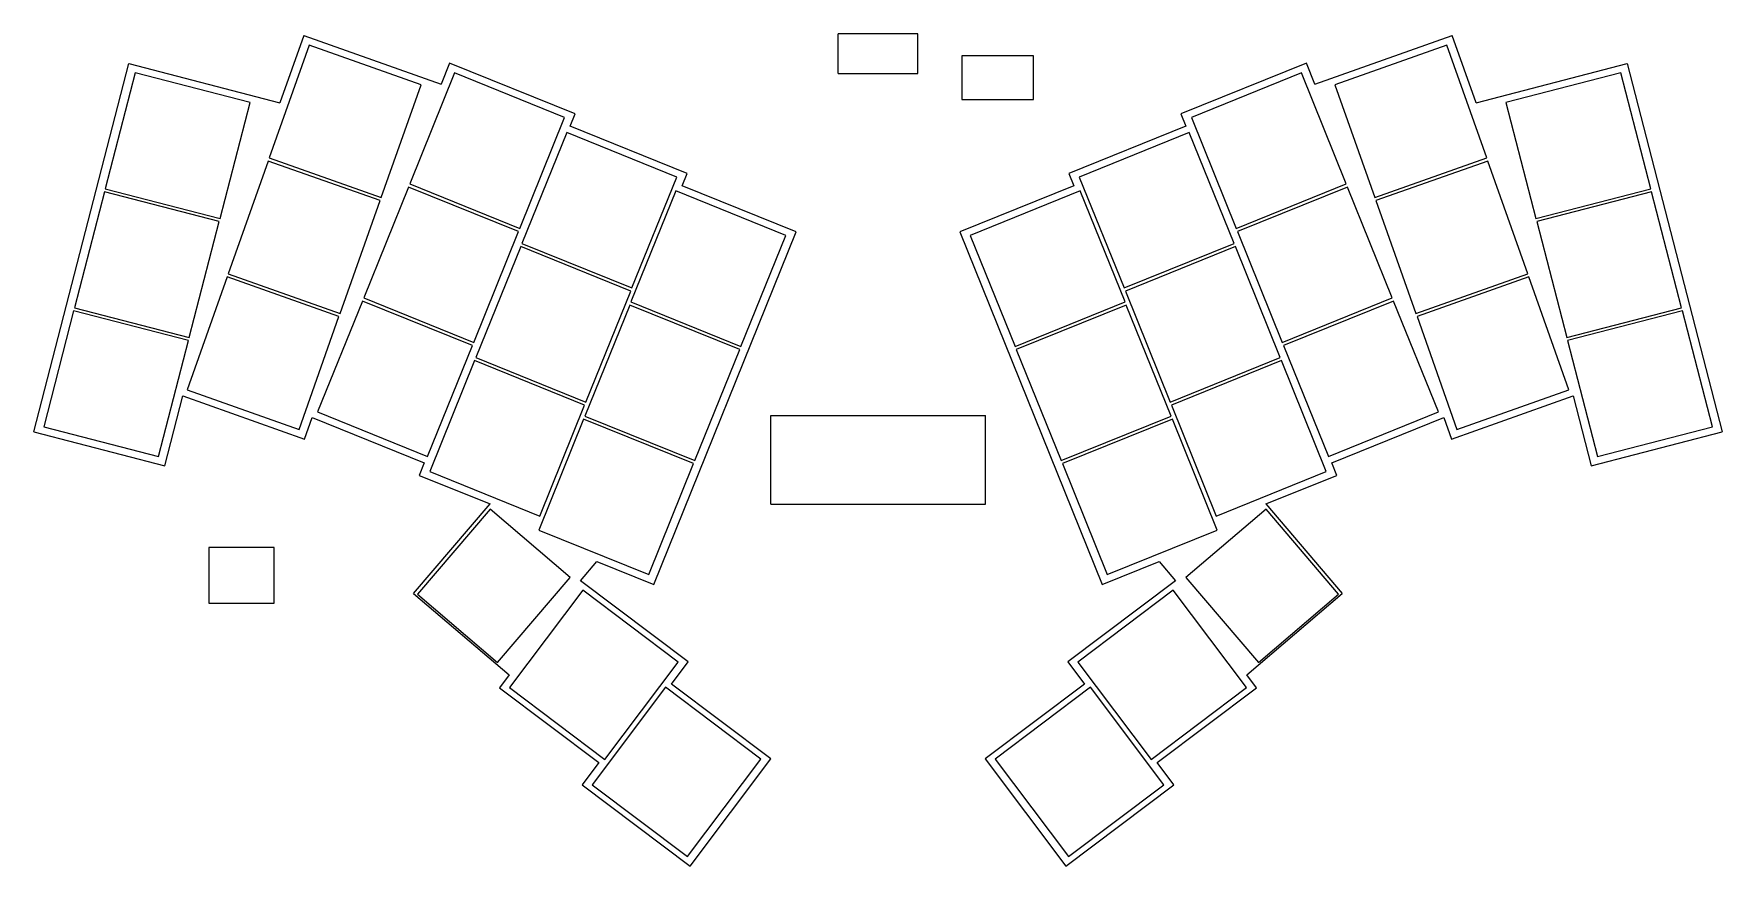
# Model space of a CAD drawing. Header units: millimetres. Extents: x 88 to 342, y -173 to -47.
import ezdxf

# ---------------------------------------------------------------- set-up
doc = ezdxf.new("R2010")
doc.units = ezdxf.units.MM

msp = doc.modelspace()

# ---------------------------------------------------------------- linework, layer by layer
for p, q in [((128.25, -47.61), (124.66, -57.73)), ((128.25, -47.61), (148.91, -54.92)), ((208.63, -53.36), (208.63, -47.36)), ((220.63, -47.36), (208.63, -47.36)), ((220.63, -53.36), (220.63, -47.36)), ((280.35, -54.92), (301, -47.61)), ((304.59, -57.73), (301, -47.61)), ((129.06, -49.06), (123.05, -66.03)), ((145.89, -55.02), (129.06, -49.06)), ((238.03, -50.7), (227.23, -50.7)), ((227.23, -50.7), (227.23, -57.25)), ((238.03, -57.25), (238.03, -50.7)), ((300.19, -49.06), (283.37, -55.02)), ((306.2, -66.03), (300.19, -49.06)), ((87.62, -107.23), (101.94, -51.85)), ((102.88, -53.23), (98.37, -70.66)), ((101.94, -51.85), (124.66, -57.73)), ((120.16, -57.7), (102.88, -53.23)), ((150.93, -53.26), (144.19, -69.95)), ((150.18, -51.77), (148.91, -54.92)), ((169.05, -59.39), (150.18, -51.77)), ((167.48, -59.94), (150.93, -53.26)), ((279.07, -51.77), (260.2, -59.39)), ((278.32, -53.26), (261.77, -59.94)), ((285.07, -69.95), (278.32, -53.26)), ((280.35, -54.92), (279.07, -51.77)), ((304.59, -57.73), (327.31, -51.85)), ((326.38, -53.23), (309.09, -57.7)), ((330.88, -70.66), (326.38, -53.23)), ((327.31, -51.85), (341.63, -107.23)), ((139.88, -71.99), (145.89, -55.02)), ((208.63, -53.36), (220.63, -53.36)), ((283.37, -55.02), (289.38, -71.99)), ((115.65, -75.13), (120.16, -57.7)), ((227.23, -57.25), (238.03, -57.25)), ((309.09, -57.7), (313.6, -75.13)), ((160.74, -76.63), (167.48, -59.94)), ((168.3, -61.25), (169.05, -59.39)), ((260.2, -59.39), (260.95, -61.25)), ((261.77, -59.94), (268.52, -76.63)), ((167.8, -62.23), (161.05, -78.92)), ((184.35, -68.92), (167.8, -62.23)), ((185.92, -68.36), (168.3, -61.25)), ((260.95, -61.25), (243.34, -68.36)), ((261.46, -62.23), (244.91, -68.92)), ((268.2, -78.92), (261.46, -62.23)), ((123.05, -66.03), (139.88, -71.99)), ((289.38, -71.99), (306.2, -66.03)), ((122.88, -66.5), (116.88, -83.47)), ((139.71, -72.46), (122.88, -66.5)), ((185.17, -70.22), (185.92, -68.36)), ((243.34, -68.36), (244.08, -70.22)), ((306.37, -66.5), (289.54, -72.46)), ((312.38, -83.47), (306.37, -66.5)), ((98.37, -70.66), (115.65, -75.13)), ((144, -70.41), (137.25, -87.1)), ((160.55, -77.1), (144, -70.41)), ((144.19, -69.95), (160.74, -76.63)), ((184.2, -71.01), (177.46, -87.7)), ((177.6, -85.6), (184.35, -68.92)), ((200.75, -77.7), (184.2, -71.01)), ((202.32, -77.15), (185.17, -70.22)), ((244.08, -70.22), (226.93, -77.15)), ((245.05, -71.01), (228.5, -77.7)), ((244.91, -68.92), (251.65, -85.6)), ((251.8, -87.7), (245.05, -71.01)), ((268.52, -76.63), (285.07, -69.95)), ((285.25, -70.41), (268.7, -77.1)), ((292, -87.1), (285.25, -70.41)), ((313.6, -75.13), (330.88, -70.66)), ((98.24, -71.14), (93.74, -88.57)), ((115.53, -75.61), (98.24, -71.14)), ((133.7, -89.43), (139.71, -72.46)), ((289.54, -72.46), (295.55, -89.43)), ((331.01, -71.14), (313.73, -75.61)), ((335.51, -88.57), (331.01, -71.14)), ((111.02, -93.04), (115.53, -75.61)), ((313.73, -75.61), (318.23, -93.04)), ((153.81, -93.79), (160.55, -77.1)), ((180.89, -130.18), (202.32, -77.15)), ((194.01, -94.39), (200.75, -77.7)), ((226.93, -77.15), (248.36, -130.18)), ((228.5, -77.7), (235.25, -94.39)), ((268.7, -77.1), (275.45, -93.79)), ((160.87, -79.38), (154.12, -96.07)), ((177.42, -86.07), (160.87, -79.38)), ((161.05, -78.92), (177.6, -85.6)), ((251.65, -85.6), (268.2, -78.92)), ((268.39, -79.38), (251.84, -86.07)), ((275.13, -96.07), (268.39, -79.38)), ((116.88, -83.47), (133.7, -89.43)), ((295.55, -89.43), (312.38, -83.47)), ((116.71, -83.94), (110.7, -100.91)), ((133.53, -89.9), (116.71, -83.94)), ((170.67, -102.76), (177.42, -86.07)), ((251.84, -86.07), (258.58, -102.76)), ((312.54, -83.94), (295.72, -89.9)), ((318.55, -100.91), (312.54, -83.94)), ((93.74, -88.57), (111.02, -93.04)), ((137.07, -87.56), (130.32, -104.25)), ((153.62, -94.25), (137.07, -87.56)), ((137.25, -87.1), (153.81, -93.79)), ((177.27, -88.17), (170.53, -104.86)), ((193.82, -94.85), (177.27, -88.17)), ((177.46, -87.7), (194.01, -94.39)), ((235.25, -94.39), (251.8, -87.7)), ((251.98, -88.17), (235.43, -94.85)), ((258.73, -104.86), (251.98, -88.17)), ((275.45, -93.79), (292, -87.1)), ((292.18, -87.56), (275.63, -94.25)), ((298.93, -104.25), (292.18, -87.56)), ((318.23, -93.04), (335.51, -88.57)), ((93.61, -89.05), (89.11, -106.48)), ((110.89, -93.52), (93.61, -89.05)), ((127.53, -106.87), (133.53, -89.9)), ((295.72, -89.9), (301.73, -106.87)), ((335.64, -89.05), (318.36, -93.52)), ((340.15, -106.48), (335.64, -89.05)), ((106.39, -110.95), (110.89, -93.52)), ((318.36, -93.52), (322.86, -110.95)), ((146.87, -110.94), (153.62, -94.25)), ((154.12, -96.07), (170.67, -102.76)), ((187.08, -111.54), (193.82, -94.85)), ((235.43, -94.85), (242.18, -111.54)), ((258.58, -102.76), (275.13, -96.07)), ((275.63, -94.25), (282.38, -110.94)), ((153.93, -96.53), (147.19, -113.22)), ((170.49, -103.22), (153.93, -96.53)), ((275.32, -96.53), (258.77, -103.22)), ((282.06, -113.22), (275.32, -96.53)), ((110.7, -100.91), (127.53, -106.87)), ((301.73, -106.87), (318.55, -100.91)), ((107.32, -112.33), (110.03, -101.84)), ((110.03, -101.84), (128.34, -108.32)), ((163.74, -119.91), (170.49, -103.22)), ((258.77, -103.22), (265.51, -119.91)), ((300.92, -108.32), (319.22, -101.84)), ((319.22, -101.84), (321.93, -112.33)), ((89.11, -106.48), (106.39, -110.95)), ((128.34, -108.32), (129.48, -105.1)), ((129.48, -105.1), (146.37, -111.92)), ((130.32, -104.25), (146.87, -110.94)), ((170.34, -105.32), (163.6, -122.01)), ((186.89, -112.01), (170.34, -105.32)), ((170.53, -104.86), (187.08, -111.54)), ((198.48, -104.79), (230.78, -104.79)), ((198.48, -118.09), (198.48, -104.79)), ((230.78, -118.09), (230.78, -104.79)), ((242.18, -111.54), (258.73, -104.86)), ((258.91, -105.32), (242.36, -112.01)), ((265.66, -122.01), (258.91, -105.32)), ((282.38, -110.94), (298.93, -104.25)), ((282.88, -111.92), (299.77, -105.1)), ((299.77, -105.1), (300.92, -108.32)), ((322.86, -110.95), (340.15, -106.48)), ((87.62, -107.23), (107.32, -112.33)), ((321.93, -112.33), (341.63, -107.23)), ((146.37, -111.92), (145.62, -113.78)), ((145.62, -113.78), (156.27, -118.08)), ((147.19, -113.22), (163.74, -119.91)), ((180.15, -128.7), (186.89, -112.01)), ((242.36, -112.01), (249.11, -128.7)), ((265.51, -119.91), (282.06, -113.22)), ((272.98, -118.08), (283.63, -113.78)), ((283.63, -113.78), (282.88, -111.92)), ((144.77, -131.55), (156.27, -118.08)), ((156.26, -118.87), (145.35, -131.64)), ((168.31, -129.16), (156.26, -118.87)), ((198.48, -118.09), (230.78, -118.09)), ((273, -118.87), (260.94, -129.16)), ((272.98, -118.08), (284.48, -131.55)), ((283.91, -131.64), (273, -118.87)), ((163.6, -122.01), (180.15, -128.7)), ((249.11, -128.7), (265.66, -122.01)), ((123.78, -124.63), (113.98, -124.63)), ((113.98, -124.63), (113.98, -133.03)), ((123.78, -133.03), (123.78, -124.63)), ((169.88, -129.63), (172.35, -126.73)), ((172.35, -126.73), (180.89, -130.18)), ((248.36, -130.18), (256.9, -126.73)), ((256.9, -126.73), (259.37, -129.63)), ((157.4, -141.94), (168.31, -129.16)), ((260.94, -129.16), (271.85, -141.94)), ((144.77, -131.55), (159.12, -143.81)), ((145.35, -131.64), (157.4, -141.94)), ((170.23, -131.06), (159.19, -145.71)), ((186.08, -141.84), (169.88, -129.63)), ((184.57, -141.86), (170.23, -131.06)), ((259.37, -129.63), (243.17, -141.84)), ((259.02, -131.06), (244.68, -141.86)), ((270.06, -145.71), (259.02, -131.06)), ((270.13, -143.81), (284.48, -131.55)), ((271.85, -141.94), (283.91, -131.64)), ((113.98, -133.03), (123.78, -133.03)), ((173.52, -156.52), (184.57, -141.86)), ((183.57, -145.18), (186.08, -141.84)), ((243.17, -141.84), (245.68, -145.18)), ((244.68, -141.86), (255.73, -156.52)), ((159.12, -143.81), (157.67, -145.73)), ((271.58, -145.73), (270.13, -143.81)), ((157.67, -145.73), (172.62, -156.99)), ((159.19, -145.71), (173.52, -156.52)), ((182.67, -145.66), (171.62, -160.31)), ((197, -156.46), (182.67, -145.66)), ((198.52, -156.44), (183.57, -145.18)), ((245.68, -145.18), (230.73, -156.44)), ((246.59, -145.66), (232.25, -156.46)), ((257.63, -160.31), (246.59, -145.66)), ((255.73, -156.52), (270.06, -145.71)), ((256.63, -156.99), (271.58, -145.73)), ((172.62, -156.99), (170.11, -160.33)), ((185.96, -171.11), (197, -156.46)), ((186.36, -172.57), (198.52, -156.44)), ((230.73, -156.44), (242.89, -172.57)), ((232.25, -156.46), (243.29, -171.11)), ((259.14, -160.33), (256.63, -156.99)), ((170.11, -160.33), (186.36, -172.57)), ((171.62, -160.31), (185.96, -171.11)), ((242.89, -172.57), (259.14, -160.33)), ((243.29, -171.11), (257.63, -160.31))]:
    msp.add_line(p, q)

doc.saveas('drawing.dxf')
